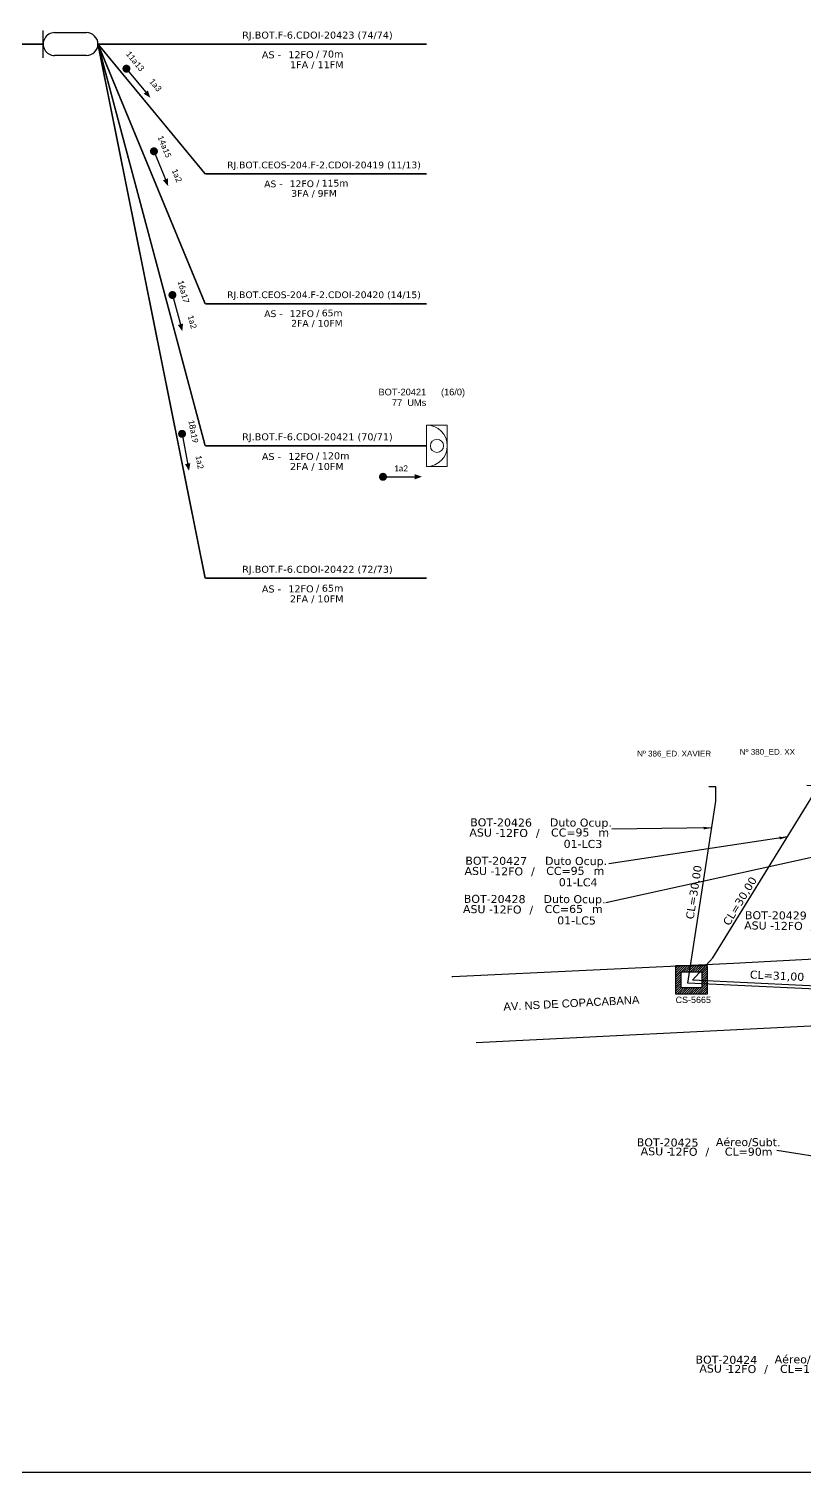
# Model space of a CAD drawing. Header units: metres. Extents: x -1286 to 457, y -500 to 94.
# Drawn here: x -939.4 to -745.7, y -499.8 to -139.1 of the extents above; entities that cross this region are included whole.
import ezdxf
from ezdxf.enums import TextEntityAlignment as Align

# ---------------------------------------------------------------- set-up
doc = ezdxf.new("R2010")
doc.units = ezdxf.units.M
for name, color, linetype in [('10.1-Caixas Subterrâneas', 5, 'Continuous'), ('CABO OPTICO EXISTENTE', 5, 'Continuous'), ('CAP a instalar', 1, 'Continuous'), ('celulas gpon', 7, 'Continuous'), ('label_cabos', 7, 'Continuous'), ('Legenda', 1, 'Continuous'), ('MUB', 252, 'Continuous'), ('QUADRA', 7, 'Continuous'), ('Segmento de Logradouro Texto', 238, 'Continuous'), ('SETA', 7, 'Continuous')]:
    doc.layers.add(name, color=color, linetype=linetype)
for name, color, linetype, lineweight in [("20.0-LEGENDA DOS CDO'S", 1, 'Continuous', 0), ('20.1-CDO_INTERIOR', 1, 'Continuous', 0), ('40.1-ETIQUETAS', 1, 'Continuous', 20)]:
    doc.layers.add(name, color=color, linetype=linetype, lineweight=lineweight)
doc.layers.add('EXTRA', color=50, linetype='Continuous', plot=False)
doc.styles.add('ARIAL', font='arial.ttf')
doc.styles.add('DIGICADE', font='arial.ttf')
doc.styles.add('siredit', font='verdana.ttf')
doc.linetypes.add('FENCELINE1', pattern='A,0.25,-0.1,[133,ltypeshp.shx,S=0.1,R=0,X=-0.1,Y=0],-0.1,1', length=1.45)
doc.dimstyles.new('CC', dxfattribs={"dimtxt": 0.8, "dimasz": 2, "dimexe": 0.18, "dimexo": 0.0625, "dimgap": 0.09, "dimtad": 0, "dimdec": 0, "dimrnd": 1, "dimzin": 0, "dimdsep": 46, "dimtxsty": 'siredit', "dimblk": 'NONE', "dimcen": 0, "dimse1": 1, "dimse2": 1, "dimsd1": 1, "dimsd2": 1, "dimclrt": 7, "dimadec": 0, "dimazin": 0, "dimtfac": 1, "dimtdec": 0, "dimtofl": 0, "dimtmove": 0, "dimatfit": 3, "dimfxl": 0, "dimtolj": 1, "dimtzin": 0, "dimarcsym": 0})

# ---------------------------------------------------------------- blocks, each defined once
blk = doc.blocks.new('ETIQUETA_RS5F')
at = {"layer": '40.1-ETIQUETAS', "color": 0, "style": 'siredit'}
blk.add_text('/', height=1.5, dxfattribs=at).set_placement((1.58, -1.95), align=Align.MIDDLE_RIGHT)
for tag, p in [('ETIQUETA_R_PRIMARIA', (1.21, 4.1)), ('ETIQUETA_R_SECUNDARIA', (1.21, 2.1)), ('F_ATIVAS/F_MORTAS', (1.14, -4.24))]:
    blk.add_attdef(tag, text='', height=1.5, dxfattribs=at).set_placement(p, align=Align.MIDDLE_CENTER)
for tag, p in [('TIPO_CABO', (-6.58, -2.12)), ('CAP_CABO', (0.4, -2.09))]:
    blk.add_attdef(tag, text='', height=1.5, dxfattribs=at).set_placement(p, align=Align.MIDDLE_RIGHT)
blk.add_attdef('METROS', text='', height=1.5, dxfattribs=at).set_placement((2.14, -1.95), align=Align.MIDDLE_LEFT)
for tag, p in [('FUSÃO_1', (0.85, -8.39)), ('FUSÃO_2', (0.85, -10.6)), ('FUSÃO_3', (0.85, -12.93)), ('FUSÃO_4', (0.85, -15.14)), ('FUSÃO_5', (0.85, -17.16))]:
    blk.add_attdef(tag, text='', height=1.5, dxfattribs=at).set_placement(p, align=Align.CENTER)
blk = doc.blocks.new('*X70')
at = {"color": 0, "linetype": 'Continuous'}
for p, q in [((-1.25, 0.34099), (-0.49099, 1.1)), ((-1.25, 0.517767), (-0.667767, 1.1)), ((-1.25, 0.694544), (-0.844544, 1.1)), ((-1.25, 0.87132), (-1.02132, 1.1)), ((-1.25, 1.048097), (-1.198097, 1.1)), ((-1.25, 0.164214), (-0.8035, 0.610714)), ((-1.25, -0.012563), (-0.8035, 0.433937)), ((-1.25, -0.18934), (-0.8035, 0.25716)), ((-1.25, -0.366117), (-0.8035, 0.080383)), ((-0.789214, 0.625), (-0.314214, 1.1)), ((-0.612437, 0.625), (-0.137437, 1.1)), ((-0.43566, 0.625), (0.03934, 1.1)), ((-0.258883, 0.625), (0.216117, 1.1)), ((-0.082107, 0.625), (0.392893, 1.1)), ((0.09467, 0.625), (0.56967, 1.1)), ((0.271447, 0.625), (0.746447, 1.1)), ((0.448223, 0.625), (0.923223, 1.1)), ((0.625, 0.625), (1.1, 1.1)), ((0.801777, 0.625), (1.25, 1.073223)), ((0.8035, 0.449947), (1.25, 0.896447)), ((0.8035, 0.27317), (1.25, 0.71967)), ((0.8035, 0.096393), (1.25, 0.542893)), ((0.8035, -0.080383), (1.25, 0.366117)), ((0.8035, -0.25716), (1.25, 0.18934)), ((0.8035, -0.433937), (1.25, 0.012563)), ((-1.25, -0.542893), (-0.8035, -0.096393)), ((-1.25, -0.71967), (-0.8035, -0.27317)), ((-1.25, -0.896447), (-0.8035, -0.449947)), ((-1.25, -1.073223), (-0.801777, -0.625)), ((-1.1, -1.1), (-0.625, -0.625)), ((-0.923223, -1.1), (-0.448223, -0.625)), ((-0.746447, -1.1), (-0.271447, -0.625)), ((-0.56967, -1.1), (-0.09467, -0.625)), ((-0.392893, -1.1), (0.082107, -0.625)), ((-0.216117, -1.1), (0.258883, -0.625)), ((-0.03934, -1.1), (0.43566, -0.625)), ((0.137437, -1.1), (0.612437, -0.625)), ((0.314214, -1.1), (0.789214, -0.625)), ((0.49099, -1.1), (1.25, -0.34099)), ((0.667767, -1.1), (1.25, -0.517767)), ((0.8035, -0.610714), (1.25, -0.164214)), ((0.844544, -1.1), (1.25, -0.694544)), ((1.02132, -1.1), (1.25, -0.87132)), ((1.198097, -1.1), (1.25, -1.048097))]:
    blk.add_line(p, q, dxfattribs=at)
blk = doc.blocks.new('MANHOLE_MQ')
at = {"color": 0, "linetype": 'Continuous'}
for p, q in [((0.00000623, 0.00000569), (-0.00000627, 0.00000569)), ((-0.00000627, 0.00000569), (-0.00000627, -0.00000531)), ((0.00000623, -0.00000531), (0.00000623, 0.00000569)), ((-0.00000404, 0.00000331), (0.00000399, 0.00000331)), ((-0.00000404, -0.00000294), (-0.00000404, 0.00000331)), ((0.00000399, 0.00000331), (0.00000399, -0.00000294)), ((-0.00000627, -0.00000531), (0.00000623, -0.00000531)), ((0.00000399, -0.00000294), (-0.00000404, -0.00000294)), ((0.00000399, -0.00000294), (0.00000399, -0.00000294))]:
    blk.add_line(p, q, dxfattribs=at)
at = {"color": 0, "linetype": 'Continuous', "xscale": 5e-06, "yscale": 5e-06, "zscale": 1e-05}
blk.add_blockref('*X70', (-0.00000002, 0.00000019), dxfattribs=at)
blk = doc.blocks.new('LEGENDA DOS CABOS')
at = {"layer": 'EXTRA', "color": 0, "style": 'siredit'}
for tag, p in [('ID', (4.6, 0.97)), ('XX', (9.03, 0.97))]:
    blk.add_attdef(tag, text='', height=0.48, rotation=359.69, dxfattribs=at).set_placement(p, align=Align.MIDDLE_CENTER)
at = {"layer": 'Legenda', "color": 0, "style": 'siredit'}
for tag, p in [('TIPO_CABO', (1.31, 0)), ('CABO', (4.69, -0.05)), ('/', (6.81, -0.05)), ('METROS', (10.03, -0.05))]:
    blk.add_attdef(tag, text='', height=0.8, rotation=359.69, dxfattribs=at).set_placement(p, align=Align.MIDDLE_CENTER)
blk = doc.blocks.new('_None')
blk = doc.blocks.new('Inst CB DT OCUP CFOA-SM-ASU-120-S-12')
at = {"layer": 'label_cabos', "color": 0, "style": 'siredit'}
for tag, flags, p in [('ID_ATIVIDADE', 3, (1.31, 2.67)), ('FATOR', 1, (11.56, 2.55))]:
    blk.add_attdef(tag, text='', height=1, rotation=359.69, dxfattribs=dict(at, flags=flags)).set_placement(p, align=Align.MIDDLE_CENTER)
for tag, p in [('TIPO_CABO', (1.26, 0)), ('DESTINO_CABO', (3.13, 1.26)), ('CABO', (4.69, -0.05)), ('/', (7.71, -0.05)), ('LANCE', (10.91, 0)), ('TIPO_CABO', (13.11, 1.24)), ('UND', (15.96, 0)), ('FID', (13.15, -1.41))]:
    blk.add_attdef(tag, text='', height=1, rotation=359.69, dxfattribs=at).set_placement(p, align=Align.MIDDLE_CENTER)
blk.add_attdef('QTDE', (12.43, -0.47), '', height=1, rotation=359.69, dxfattribs=at)

msp = doc.modelspace()

# ---------------------------------------------------------------- linework, layer by layer
msp.add_lwpolyline([(-1286.07, -499.81), (-445.07, -499.81), (-445.07, 94.19), (-1286.07, 94.19)], close=True)
at = {"color": 8, "const_width": 1}
for points in [[(-915.38, -148.71, 1), (-914.74, -149.48, 1)], [(-908.37, -169.27, 1), (-907.99, -170.19, 1)]]:
    msp.add_lwpolyline(points, format="xyb", close=True, dxfattribs=at)
at = {"const_width": 1}
for points in [[(-903.69, -205.17, 1), (-903.43, -206.13, 1)], [(-901.25, -239.85, 1), (-901.07, -240.83, 1)], [(-851.45, -251.08, 1), (-850.45, -251.08, 1)]]:
    msp.add_lwpolyline(points, format="xyb", close=True, dxfattribs=at)
at = {"layer": '20.1-CDO_INTERIOR', "color": 1, "lineweight": 18}
msp.add_lwpolyline([(-834.87, -248.5), (-834.87, -238.17), (-840.04, -238.17), (-840.04, -248.5)], close=True, dxfattribs=at)
msp.add_circle((-837.46, -243.33), 1.65, dxfattribs=at)
msp.add_arc((-840.04, -243.33), 5.17, 270, 90, dxfattribs=at)
at = {"layer": 'CAP a instalar', "color": 5, "linetype": 'Continuous'}
for p, q in [((-935.87, -146.38), (-935.87, -139.51)), ((-933.02, -140.09), (-925.03, -140.09)), ((-925.03, -145.79), (-933.02, -145.79))]:
    msp.add_line(p, q, dxfattribs=at)
at = {"layer": 'CAP a instalar', "color": 7, "linetype": 'FENCELINE1', "ltscale": 12, "const_width": 0.4}
for points in [[(-1022.38, -142.94), (-935.87, -142.94)], [(-922.18, -142.94), (-895.38, -175.38)], [(-922.18, -142.94), (-840.04, -142.94)], [(-922.18, -142.94), (-895.38, -207.83)], [(-922.18, -142.94), (-895.38, -276.43)], [(-895.38, -175.38), (-840.04, -175.38)], [(-895.38, -207.83), (-840.04, -207.83)], [(-895.38, -276.43), (-840.04, -276.43)]]:
    msp.add_lwpolyline(points, dxfattribs=at)
at = {"layer": 'CAP a instalar', "linetype": 'FENCELINE1', "ltscale": 12, "const_width": 0.4}
for points in [[(-922.18, -142.94), (-895.38, -243.33)], [(-895.38, -243.33), (-840.04, -243.33)]]:
    msp.add_lwpolyline(points, dxfattribs=at)
at = {"layer": 'CAP a instalar', "color": 7, "linetype": 'FENCELINE1', "ltscale": 5}
for points in [[(-727.95, -395.47), (-724.81, -392.25), (-723.58, -387.28), (-723.58, -379.63), (-732.07, -379.63), (-774.8, -377.59), (-767.79, -332.1), (-767.79, -328.58), (-769.55, -328.58)], [(-727.95, -395.47), (-724.2, -392.25), (-722.96, -387.28), (-722.97, -380.78), (-722.97, -378.83), (-732.38, -378.83), (-773.61, -376.84), (-768.5, -371.29), (-742.02, -328.34), (-745, -328.25)]]:
    msp.add_lwpolyline(points, dxfattribs=at)
at = {"layer": 'CAP a instalar', "color": 5, "linetype": 'Continuous'}
for centre, start_param, end_param in [((-933.02, -142.94), 6.283185, 9.424778), ((-925.03, -142.94), 3.141593, 6.283185)]:
    msp.add_ellipse(centre, major_axis=(0, 2.85), ratio=1, start_param=start_param, end_param=end_param, dxfattribs=at)
at = {"layer": 'MUB', "elevation": -0.24}
msp.add_lwpolyline([(-833.77, -375.96), (-833.5, -375.98)], dxfattribs=at)
at = {"layer": 'QUADRA', "color": 4, "ltscale": 5e-05, "elevation": -0.24}
for points in [[(-833.5, -375.98), (-763.34, -372.61), (-721.45, -370.37), (-713.44, -370.04)], [(-740.76, -388.23), (-827.66, -392.55)]]:
    msp.add_lwpolyline(points, dxfattribs=at)
at = {"layer": 'SETA', "color": 8}
for points in [[(-915.27, -148.85), (-909.81, -155.49)], [(-908.31, -169.43), (-905.06, -177.39)]]:
    msp.add_lwpolyline(points, dxfattribs=at)
at = {"layer": 'SETA'}
for points in [[(-903.64, -205.34), (-901.4, -213.63)], [(-901.22, -240.02), (-899.64, -248.47)], [(-850.95, -251.08), (-842.35, -251.08)]]:
    msp.add_lwpolyline(points, dxfattribs=at)
at = {"layer": 'SETA', "color": 8}
for points in [[(-909.72, -154.52), (-909.07, -156.36), (-910.75, -155.37)], [(-904.69, -176.5), (-904.62, -178.45), (-905.93, -177)]]:
    msp.add_solid(points, dxfattribs=at)
at = {"layer": 'SETA'}
for points in [[(-900.92, -212.79), (-901.09, -214.73), (-902.21, -213.14)], [(-899.1, -247.67), (-899.42, -249.59), (-900.41, -247.91)], [(-843.04, -250.4), (-841.21, -251.06), (-843.04, -251.73)]]:
    msp.add_solid(points, dxfattribs=at)

# ---------------------------------------------------------------- block references
at = {"layer": '10.1-Caixas Subterrâneas', "color": 30, "xscale": 639575.1086223164, "yscale": 639575.1086223164, "zscale": 639575.1086223164, "rotation": 180.000000000063}
msp.add_blockref('MANHOLE_MQ', (-773.88, -376.64), dxfattribs=at)
at = {"layer": 'CAP a instalar', "color": 7, "linetype": 'FENCELINE1', "ltscale": 7}
ref = msp.add_blockref('ETIQUETA_RS5F', (-868.71, -143.15), dxfattribs=dict(at, xscale=1.166399984998861, yscale=1.166399984998861, zscale=1.166399984998861))
ref.add_attrib('ETIQUETA_R_SECUNDARIA', 'RJ.BOT.F-6.CDOI-20423 (74/74)', dxfattribs={"layer": 'CABO OPTICO EXISTENTE', "color": 0, "height": 1.7496, "style": 'siredit'}).set_placement((-867.33, -140.7), align=Align.MIDDLE_CENTER)
ref.add_attrib('TIPO_CABO', 'AS -', dxfattribs={"layer": '40.1-ETIQUETAS', "color": 0, "height": 1.75, "style": 'siredit'}).set_placement((-876.42, -145.62), align=Align.MIDDLE_RIGHT)
ref.add_attrib('CAP_CABO', '12FO', dxfattribs={"layer": '40.1-ETIQUETAS', "color": 0, "height": 1.75, "style": 'siredit'}).set_placement((-868.28, -145.6), align=Align.MIDDLE_RIGHT)
ref.add_attrib('METROS', '70m', dxfattribs={"layer": '40.1-ETIQUETAS', "color": 0, "height": 1.75, "style": 'siredit'}).set_placement((-866.24, -145.43), align=Align.MIDDLE_LEFT)
ref.add_attrib('F_ATIVAS/F_MORTAS', '1FA / 11FM', dxfattribs={"layer": '40.1-ETIQUETAS', "color": 0, "height": 1.75, "style": 'siredit'}).set_placement((-867.49, -148.11), align=Align.MIDDLE_CENTER)
ref = msp.add_blockref('ETIQUETA_RS5F', (-868.62, -175.51), dxfattribs=dict(at, xscale=1.120210545592906, yscale=1.120210545592906, zscale=1.120210545592906))
ref.add_attrib('ETIQUETA_R_SECUNDARIA', 'RJ.BOT.CEOS-204.F-2.CDOI-20419 (11/13)', dxfattribs={"layer": 'CABO OPTICO EXISTENTE', "color": 0, "height": 1.6803, "style": 'siredit'}).set_placement((-865.7, -173.15), align=Align.MIDDLE_CENTER)
ref.add_attrib('TIPO_CABO', 'AS -', dxfattribs={"layer": '40.1-ETIQUETAS', "color": 0, "height": 1.68, "style": 'siredit'}).set_placement((-876.03, -177.88), align=Align.MIDDLE_RIGHT)
ref.add_attrib('CAP_CABO', '12FO', dxfattribs={"layer": '40.1-ETIQUETAS', "color": 0, "height": 1.68, "style": 'siredit'}).set_placement((-868.2, -177.85), align=Align.MIDDLE_RIGHT)
ref.add_attrib('METROS', '115m', dxfattribs={"layer": '40.1-ETIQUETAS', "color": 0, "height": 1.68, "style": 'siredit'}).set_placement((-866.25, -177.7), align=Align.MIDDLE_LEFT)
ref.add_attrib('F_ATIVAS/F_MORTAS', '3FA / 9FM', dxfattribs={"layer": '40.1-ETIQUETAS', "color": 0, "height": 1.68, "style": 'siredit'}).set_placement((-868.18, -180.26), align=Align.MIDDLE_CENTER)
ref = msp.add_blockref('ETIQUETA_RS5F', (-868.62, -207.95), dxfattribs=dict(at, xscale=1.120210545592906, yscale=1.120210545592906, zscale=1.120210545592906))
ref.add_attrib('ETIQUETA_R_SECUNDARIA', 'RJ.BOT.CEOS-204.F-2.CDOI-20420 (14/15)', dxfattribs={"layer": 'CABO OPTICO EXISTENTE', "color": 0, "height": 1.6803, "style": 'siredit'}).set_placement((-865.7, -205.59), align=Align.MIDDLE_CENTER)
ref.add_attrib('TIPO_CABO', 'AS -', dxfattribs={"layer": '40.1-ETIQUETAS', "color": 0, "height": 1.68, "style": 'siredit'}).set_placement((-876.03, -210.32), align=Align.MIDDLE_RIGHT)
ref.add_attrib('CAP_CABO', '12FO', dxfattribs={"layer": '40.1-ETIQUETAS', "color": 0, "height": 1.68, "style": 'siredit'}).set_placement((-868.2, -210.3), align=Align.MIDDLE_RIGHT)
ref.add_attrib('METROS', '65m', dxfattribs={"layer": '40.1-ETIQUETAS', "color": 0, "height": 1.68, "style": 'siredit'}).set_placement((-866.25, -210.14), align=Align.MIDDLE_LEFT)
ref.add_attrib('F_ATIVAS/F_MORTAS', '2FA / 10FM', dxfattribs={"layer": '40.1-ETIQUETAS', "color": 0, "height": 1.68, "style": 'siredit'}).set_placement((-867.46, -212.71), align=Align.MIDDLE_CENTER)
ref = msp.add_blockref('ETIQUETA_RS5F', (-868.71, -276.64), dxfattribs=dict(at, xscale=1.166399984998861, yscale=1.166399984998861, zscale=1.166399984998861))
ref.add_attrib('ETIQUETA_R_SECUNDARIA', 'RJ.BOT.F-6.CDOI-20422 (72/73)', dxfattribs={"layer": 'CABO OPTICO EXISTENTE', "color": 0, "height": 1.7496, "style": 'siredit'}).set_placement((-867.33, -274.19), align=Align.MIDDLE_CENTER)
ref.add_attrib('TIPO_CABO', 'AS -', dxfattribs={"layer": '40.1-ETIQUETAS', "color": 0, "height": 1.75, "style": 'siredit'}).set_placement((-876.42, -279.11), align=Align.MIDDLE_RIGHT)
ref.add_attrib('CAP_CABO', '12FO', dxfattribs={"layer": '40.1-ETIQUETAS', "color": 0, "height": 1.75, "style": 'siredit'}).set_placement((-868.28, -279.08), align=Align.MIDDLE_RIGHT)
ref.add_attrib('METROS', '65m', dxfattribs={"layer": '40.1-ETIQUETAS', "color": 0, "height": 1.75, "style": 'siredit'}).set_placement((-866.24, -278.92), align=Align.MIDDLE_LEFT)
ref.add_attrib('F_ATIVAS/F_MORTAS', '2FA / 10FM', dxfattribs={"layer": '40.1-ETIQUETAS', "color": 0, "height": 1.75, "style": 'siredit'}).set_placement((-867.51, -281.59), align=Align.MIDDLE_CENTER)
at = {"layer": 'label_cabos', "color": 0, "lineweight": 0}
ref = msp.add_blockref('Inst CB DT OCUP CFOA-SM-ASU-120-S-12', (-827.7, -339.98), dxfattribs=dict(at, xscale=2, yscale=2, zscale=2))
ref.add_attrib('DESTINO_CABO', 'BOT-20426', dxfattribs={"color": 0, "height": 2, "rotation": 359.69, "style": 'siredit'}).set_placement((-821.44, -337.45), align=Align.MIDDLE_CENTER)
ref.add_attrib('CABO', '12FO', dxfattribs={"color": 0, "height": 2, "rotation": 359.69, "style": 'siredit'}).set_placement((-818.33, -340.08), align=Align.MIDDLE_CENTER)
ref.add_attrib('TIPO_CABO', 'Duto Ocup.', dxfattribs={"color": 0, "height": 2, "rotation": 359.69, "style": 'siredit'}).set_placement((-801.49, -337.49), align=Align.MIDDLE_CENTER)
ref.add_attrib('/', '/', dxfattribs={"color": 0, "height": 2, "rotation": 359.69, "style": 'siredit'}).set_placement((-812.28, -340.08), align=Align.MIDDLE_CENTER)
ref.add_attrib('TIPO_CABO', 'ASU - ', dxfattribs={"color": 0, "height": 2, "rotation": 359.69, "style": 'siredit'}).set_placement((-825.18, -339.99), align=Align.MIDDLE_CENTER)
ref.add_attrib('FID', ' 01-LC3', dxfattribs={"color": 0, "height": 2, "rotation": 359.69, "style": 'siredit'}).set_placement((-801.41, -342.81), align=Align.MIDDLE_CENTER)
ref.add_attrib('LANCE', 'CC=', dxfattribs={"color": 0, "height": 2, "rotation": 359.69, "style": 'siredit'}).set_placement((-805.89, -339.97), align=Align.MIDDLE_CENTER)
ref.add_attrib('QTDE', '95', (-802.85, -340.93), dxfattribs={"color": 0, "height": 2, "rotation": 359.69, "style": 'siredit'})
ref.add_attrib('UND', 'm', dxfattribs={"color": 0, "height": 2, "rotation": 359.69, "style": 'siredit'}).set_placement((-795.78, -339.97), align=Align.MIDDLE_CENTER)
ref = msp.add_blockref('Inst CB DT OCUP CFOA-SM-ASU-120-S-12', (-828.92, -349.57), dxfattribs=dict(at, xscale=2, yscale=2, zscale=2))
ref.add_attrib('DESTINO_CABO', 'BOT-20427', dxfattribs={"color": 0, "height": 2, "rotation": 359.69, "style": 'siredit'}).set_placement((-822.65, -347.04), align=Align.MIDDLE_CENTER)
ref.add_attrib('CABO', '12FO', dxfattribs={"color": 0, "height": 2, "rotation": 359.69, "style": 'siredit'}).set_placement((-819.55, -349.67), align=Align.MIDDLE_CENTER)
ref.add_attrib('TIPO_CABO', 'Duto Ocup.', dxfattribs={"color": 0, "height": 2, "rotation": 359.69, "style": 'siredit'}).set_placement((-802.7, -347.08), align=Align.MIDDLE_CENTER)
ref.add_attrib('/', '/', dxfattribs={"color": 0, "height": 2, "rotation": 359.69, "style": 'siredit'}).set_placement((-813.49, -349.67), align=Align.MIDDLE_CENTER)
ref.add_attrib('TIPO_CABO', 'ASU - ', dxfattribs={"color": 0, "height": 2, "rotation": 359.69, "style": 'siredit'}).set_placement((-826.39, -349.58), align=Align.MIDDLE_CENTER)
ref.add_attrib('FID', ' 01-LC4', dxfattribs={"color": 0, "height": 2, "rotation": 359.69, "style": 'siredit'}).set_placement((-802.62, -352.4), align=Align.MIDDLE_CENTER)
ref.add_attrib('LANCE', 'CC=', dxfattribs={"color": 0, "height": 2, "rotation": 359.69, "style": 'siredit'}).set_placement((-807.1, -349.56), align=Align.MIDDLE_CENTER)
ref.add_attrib('QTDE', '95', (-804.06, -350.52), dxfattribs={"color": 0, "height": 2, "rotation": 359.69, "style": 'siredit'})
ref.add_attrib('UND', 'm', dxfattribs={"color": 0, "height": 2, "rotation": 359.69, "style": 'siredit'}).set_placement((-796.99, -349.56), align=Align.MIDDLE_CENTER)
ref = msp.add_blockref('Inst CB DT OCUP CFOA-SM-ASU-120-S-12', (-829.3, -359.11), dxfattribs=dict(at, xscale=2, yscale=2, zscale=2))
ref.add_attrib('DESTINO_CABO', 'BOT-20428', dxfattribs={"color": 0, "height": 2, "rotation": 359.69, "style": 'siredit'}).set_placement((-823.04, -356.58), align=Align.MIDDLE_CENTER)
ref.add_attrib('CABO', '12FO', dxfattribs={"color": 0, "height": 2, "rotation": 359.69, "style": 'siredit'}).set_placement((-819.93, -359.21), align=Align.MIDDLE_CENTER)
ref.add_attrib('TIPO_CABO', 'Duto Ocup.', dxfattribs={"color": 0, "height": 2, "rotation": 359.69, "style": 'siredit'}).set_placement((-803.09, -356.62), align=Align.MIDDLE_CENTER)
ref.add_attrib('/', '/', dxfattribs={"color": 0, "height": 2, "rotation": 359.69, "style": 'siredit'}).set_placement((-813.88, -359.21), align=Align.MIDDLE_CENTER)
ref.add_attrib('TIPO_CABO', 'ASU - ', dxfattribs={"color": 0, "height": 2, "rotation": 359.69, "style": 'siredit'}).set_placement((-826.78, -359.12), align=Align.MIDDLE_CENTER)
ref.add_attrib('FID', ' 01-LC5', dxfattribs={"color": 0, "height": 2, "rotation": 359.69, "style": 'siredit'}).set_placement((-803.01, -361.94), align=Align.MIDDLE_CENTER)
ref.add_attrib('LANCE', 'CC=', dxfattribs={"color": 0, "height": 2, "rotation": 359.69, "style": 'siredit'}).set_placement((-807.49, -359.1), align=Align.MIDDLE_CENTER)
ref.add_attrib('QTDE', '65', (-804.45, -360.06), dxfattribs={"color": 0, "height": 2, "rotation": 359.69, "style": 'siredit'})
ref.add_attrib('UND', 'm', dxfattribs={"color": 0, "height": 2, "rotation": 359.69, "style": 'siredit'}).set_placement((-797.38, -359.1), align=Align.MIDDLE_CENTER)
ref = msp.add_blockref('Inst CB DT OCUP CFOA-SM-ASU-120-S-12', (-759.05, -363.2), dxfattribs=dict(at, xscale=2, yscale=2, zscale=2))
ref.add_attrib('DESTINO_CABO', 'BOT-20429', dxfattribs={"color": 0, "height": 2, "rotation": 359.69, "style": 'siredit'}).set_placement((-752.78, -360.67), align=Align.MIDDLE_CENTER)
ref.add_attrib('CABO', '12FO', dxfattribs={"color": 0, "height": 2, "rotation": 359.69, "style": 'siredit'}).set_placement((-749.67, -363.3), align=Align.MIDDLE_CENTER)
ref.add_attrib('TIPO_CABO', 'Duto Ocup.', dxfattribs={"color": 0, "height": 2, "rotation": 359.69, "style": 'siredit'}).set_placement((-732.83, -360.71), align=Align.MIDDLE_CENTER)
ref.add_attrib('/', '/', dxfattribs={"color": 0, "height": 2, "rotation": 359.69, "style": 'siredit'}).set_placement((-743.62, -363.3), align=Align.MIDDLE_CENTER)
ref.add_attrib('TIPO_CABO', 'ASU - ', dxfattribs={"color": 0, "height": 2, "rotation": 359.69, "style": 'siredit'}).set_placement((-756.52, -363.21), align=Align.MIDDLE_CENTER)
ref.add_attrib('FID', ' 01-LC6', dxfattribs={"color": 0, "height": 2, "rotation": 359.69, "style": 'siredit'}).set_placement((-732.75, -366.02), align=Align.MIDDLE_CENTER)
ref.add_attrib('LANCE', 'CC=', dxfattribs={"color": 0, "height": 2, "rotation": 359.69, "style": 'siredit'}).set_placement((-737.23, -363.19), align=Align.MIDDLE_CENTER)
ref.add_attrib('QTDE', '75', (-734.19, -364.15), dxfattribs={"color": 0, "height": 2, "rotation": 359.69, "style": 'siredit'})
ref.add_attrib('UND', 'm', dxfattribs={"color": 0, "height": 2, "rotation": 359.69, "style": 'siredit'}).set_placement((-727.12, -363.19), align=Align.MIDDLE_CENTER)
ref = msp.add_blockref('LEGENDA DOS CABOS', (-788.29, -420.68), dxfattribs=dict(at, xscale=2, yscale=2, zscale=2))
ref.add_attrib('ID', 'BOT-20425', dxfattribs={"color": 0, "height": 2, "rotation": 359.69, "style": 'siredit'}).set_placement((-779.81, -417.42), align=Align.MIDDLE_CENTER)
ref.add_attrib('CABO', '12FO', dxfattribs={"color": 0, "height": 2, "rotation": 359.69, "style": 'siredit'}).set_placement((-775.97, -419.73), align=Align.MIDDLE_CENTER)
ref.add_attrib('METROS', 'CL=90m', dxfattribs={"color": 0, "height": 2, "rotation": 359.69, "style": 'siredit'}).set_placement((-759.58, -419.73), align=Align.MIDDLE_CENTER)
ref.add_attrib('XX', 'Aéreo/Subt.', dxfattribs={"color": 0, "height": 2, "rotation": 359.69, "style": 'siredit'}).set_placement((-759.68, -417.33), align=Align.MIDDLE_CENTER)
ref.add_attrib('/', '/', dxfattribs={"color": 0, "height": 2, "rotation": 359.69, "style": 'siredit'}).set_placement((-769.91, -419.73), align=Align.MIDDLE_CENTER)
ref.add_attrib('TIPO_CABO', 'ASU -', dxfattribs={"color": 0, "height": 2, "rotation": 359.69, "style": 'siredit'}).set_placement((-782.81, -419.64), align=Align.MIDDLE_CENTER)
ref = msp.add_blockref('LEGENDA DOS CABOS', (-773.62, -474.98), dxfattribs=dict(at, xscale=2, yscale=2, zscale=2))
ref.add_attrib('ID', 'BOT-20424', dxfattribs={"color": 0, "height": 2, "rotation": 359.69, "style": 'siredit'}).set_placement((-765.14, -471.72), align=Align.MIDDLE_CENTER)
ref.add_attrib('CABO', '12FO', dxfattribs={"color": 0, "height": 2, "rotation": 359.69, "style": 'siredit'}).set_placement((-761.29, -474.03), align=Align.MIDDLE_CENTER)
ref.add_attrib('METROS', 'CL=150m', dxfattribs={"color": 0, "height": 2, "rotation": 359.69, "style": 'siredit'}).set_placement((-744.9, -474.03), align=Align.MIDDLE_CENTER)
ref.add_attrib('XX', 'Aéreo/Subt.', dxfattribs={"color": 0, "height": 2, "rotation": 359.69, "style": 'siredit'}).set_placement((-745, -471.63), align=Align.MIDDLE_CENTER)
ref.add_attrib('/', '/', dxfattribs={"color": 0, "height": 2, "rotation": 359.69, "style": 'siredit'}).set_placement((-755.23, -474.03), align=Align.MIDDLE_CENTER)
ref.add_attrib('TIPO_CABO', 'ASU -', dxfattribs={"color": 0, "height": 2, "rotation": 359.69, "style": 'siredit'}).set_placement((-768.14, -473.93), align=Align.MIDDLE_CENTER)

# ---------------------------------------------------------------- texts
at = {"color": 3, "style": 'ARIAL'}
for s, p in [('Nº 386_ED. XAVIER', (-787.46, -320.97)), ('Nº 380_ED. XX', (-761.8, -320.54))]:
    msp.add_text(s, height=1.44, rotation=0.0085, dxfattribs=at).set_placement(p)
at = {"char_height": 1.5, "width": 25.3588, "attachment_point": 5}
for s, insert, rotation in [('\\C8;\\fCalibri|b0|i0|c0|p34;11a13', (-912.89, -147.19), 309.4148), ('\\C8;\\fCalibri|b0|i0|c0|p34;1a3', (-907.81, -153.16), 309.4148), ('\\C8;\\fCalibri|b0|i0|c0|p34;14a15', (-905.55, -168.55), 292.1571), ('\\C8;\\fCalibri|b0|i0|c0|p34;1a2', (-902.46, -175.76), 292.1571), ('\\fCalibri|b0|i0|c0|p34;16a17', (-900.8, -204.8), 285.1182), ('\\fCalibri|b0|i0|c0|p34;1a2', (-898.62, -212.34), 285.1182), ('\\fCalibri|b0|i0|c0|p34;18a19', (-898.34, -239.72), 280.5824), ('\\fCalibri|b0|i0|c0|p34;1a2', (-896.77, -247.4), 280.5824)]:
    msp.add_mtext(s, dxfattribs=dict(at, insert=insert, rotation=rotation))
at = {"insert": (-846.45, -248.95), "char_height": 1.5, "width": 25.3588, "attachment_point": 5}
msp.add_mtext('\\C7;\\fCalibri|b0|i0|c0|p34;1a2', dxfattribs=at)
at = {"layer": '10.1-Caixas Subterrâneas', "color": 30, "style": 'ARIAL'}
msp.add_text('CS-5665', height=1.6, dxfattribs=at).set_placement((-777.82, -382.59))
at = {"layer": "20.0-LEGENDA DOS CDO'S", "color": 1, "style": 'ARIAL'}
for s, p in [('BOT-20421', (-840.14, -230.72)), ('77  UMs', (-840.13, -233.37))]:
    msp.add_text(s, height=1.653, dxfattribs=at).set_placement(p, align=Align.RIGHT)
msp.add_text('    (16/0)', height=1.65, dxfattribs=at).set_placement((-834.73, -230.72), align=Align.CENTER)
at = {"layer": '40.1-ETIQUETAS', "color": 1, "style": 'siredit'}
for s, p in [('AS -', (-876.42, -246.01)), ('12FO', (-868.28, -245.99)), ('/', (-866.86, -245.83))]:
    msp.add_text(s, height=1.75, dxfattribs=at).set_placement(p, align=Align.MIDDLE_RIGHT)
msp.add_text('120m', height=1.75, dxfattribs=at).set_placement((-866.24, -245.83), align=Align.MIDDLE_LEFT)
msp.add_text('2FA / 10FM', height=1.75, dxfattribs=at).set_placement((-867.47, -248.5), align=Align.MIDDLE_CENTER)
at = {"layer": 'CABO OPTICO EXISTENTE', "color": 1, "style": 'siredit'}
msp.add_text('RJ.BOT.F-6.CDOI-20421 (70/71)', height=1.7496, dxfattribs=at).set_placement((-867.33, -241.09), align=Align.MIDDLE_CENTER)
at = {"layer": 'celulas gpon', "style": 'siredit'}
for s, rotation, p in [('CL=30,00', 81.2153, (-773.33, -361.76)), ('CL=30,00', 58.8663, (-764.45, -363.44)), ('CL=31,00', 357.2489, (-759.31, -376.43))]:
    msp.add_text(s, height=2, rotation=rotation, dxfattribs=at).set_placement(p)
at = {"layer": 'Segmento de Logradouro Texto', "color": 5, "linetype": 'Continuous', "style": 'DIGICADE'}
msp.add_text('AV. NS DE COPACABANA', height=2, rotation=2.9436, dxfattribs=at).set_placement((-820.8, -384.49, -0.24))

# ---------------------------------------------------------------- leaders
at = {"layer": 'label_cabos'}
for points in [[(-768.81, -338.84), (-793.76, -339.15)], [(-720.3, -340.99), (-795.24, -357.5)], [(-749.87, -341.07), (-794.49, -347.76)], [(-714.22, -425.61), (-752.57, -419.39)]]:
    msp.add_leader(points, dimstyle='CC', override={"dimgap": 0.09, "dimtad": 0}, dxfattribs=at)

doc.saveas('drawing.dxf')
